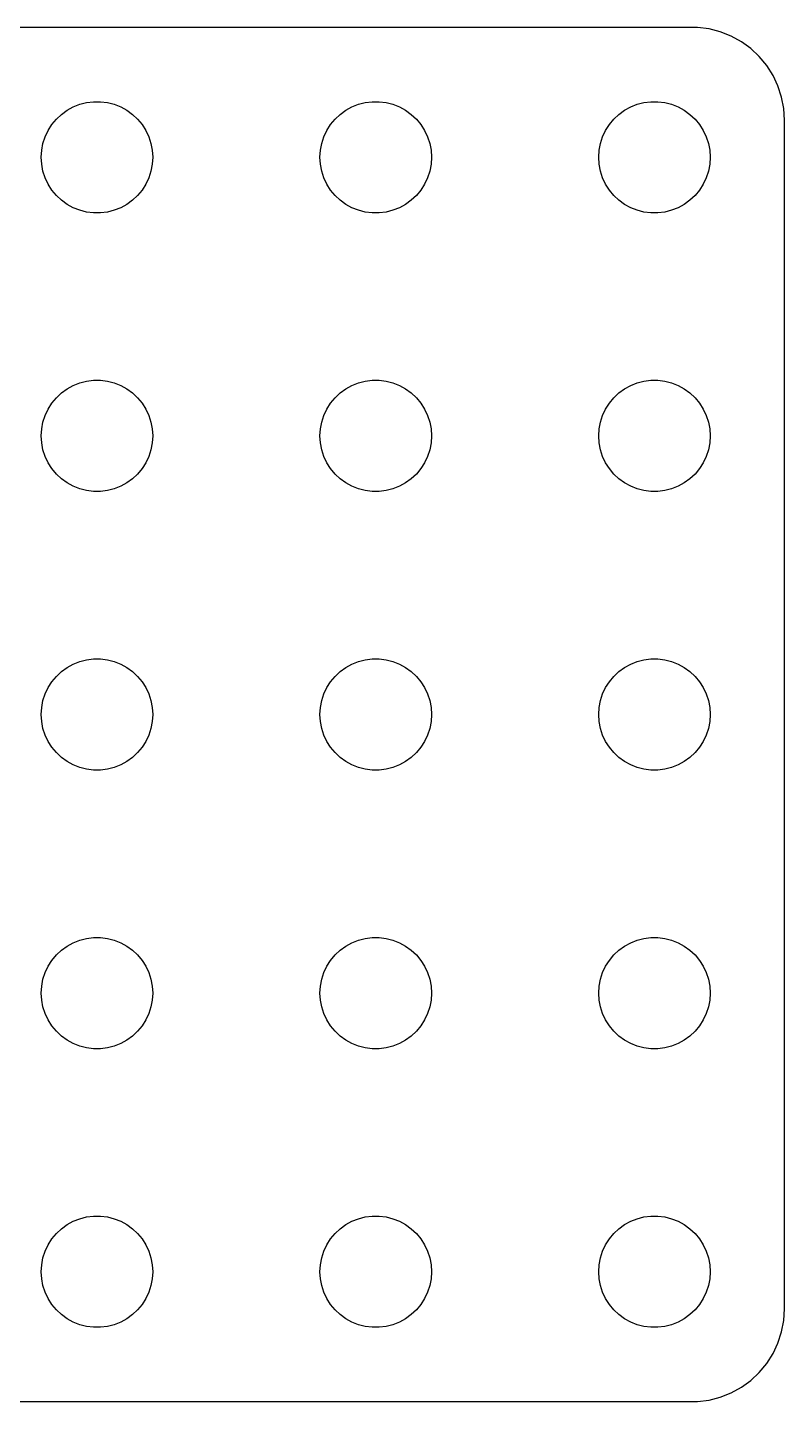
# Model space of a CAD drawing. Header units: metres. Extents: x -18 to 18, y 234 to 522.
# Drawn here: x -1.87 to 18.5, y 401.5 to 438.5 of the extents above; entities that cross this region are included whole.
import ezdxf

# ---------------------------------------------------------------- set-up
doc = ezdxf.new("R2010")
doc.units = ezdxf.units.M

msp = doc.modelspace()

# ---------------------------------------------------------------- linework, layer by layer
for p, q in [((16.157, 438.495), (-16.157, 438.495)), ((16.4684, 438.456), (16.157, 438.495)), ((16.7725, 438.378), (16.4684, 438.456)), ((17.0644, 438.262), (16.7725, 438.378)), ((17.3396, 438.111), (17.0644, 438.262)), ((17.5936, 437.926), (17.3396, 438.111)), ((17.8224, 437.711), (17.5936, 437.926)), ((18.0225, 437.469), (17.8224, 437.711)), ((18.1908, 437.204), (18.0225, 437.469)), ((18.3244, 436.92), (18.1908, 437.204)), ((18.4214, 436.622), (18.3244, 436.92)), ((-0.281067, 436.473), (-0.094177, 436.497)), ((-0.094177, 436.497), (0.094177, 436.497)), ((0.094177, 436.497), (0.281067, 436.473)), ((7.21892, 436.473), (7.40581, 436.497)), ((7.40581, 436.497), (7.59418, 436.497)), ((7.59418, 436.497), (7.78107, 436.473)), ((14.7189, 436.473), (14.9058, 436.497)), ((14.9058, 436.497), (15.0942, 436.497)), ((15.0942, 436.497), (15.2811, 436.473)), ((18.4803, 436.313), (18.4214, 436.622)), ((-1.09344, 436.027), (-0.956131, 436.156)), ((-0.956131, 436.156), (-0.803726, 436.266)), ((-0.803726, 436.266), (-0.638657, 436.357)), ((-0.638657, 436.357), (-0.463516, 436.427)), ((-0.463516, 436.427), (-0.281067, 436.473)), ((0.281067, 436.473), (0.463516, 436.427)), ((0.463516, 436.427), (0.638657, 436.357)), ((0.638657, 436.357), (0.803726, 436.266)), ((0.803726, 436.266), (0.956131, 436.156)), ((0.956131, 436.156), (1.09344, 436.027)), ((6.40654, 436.027), (6.54385, 436.156)), ((6.54385, 436.156), (6.69626, 436.266)), ((6.69626, 436.266), (6.86133, 436.357)), ((6.86133, 436.357), (7.03647, 436.427)), ((7.03647, 436.427), (7.21892, 436.473)), ((7.78107, 436.473), (7.96352, 436.427)), ((7.96352, 436.427), (8.13866, 436.357)), ((8.13866, 436.357), (8.30373, 436.266)), ((8.30373, 436.266), (8.45613, 436.156)), ((8.45613, 436.156), (8.59344, 436.027)), ((13.9065, 436.027), (14.0439, 436.156)), ((14.0439, 436.156), (14.1963, 436.266)), ((14.1963, 436.266), (14.3613, 436.357)), ((14.3613, 436.357), (14.5365, 436.427)), ((14.5365, 436.427), (14.7189, 436.473)), ((15.2811, 436.473), (15.4635, 436.427)), ((15.4635, 436.427), (15.6387, 436.357)), ((15.6387, 436.357), (15.8037, 436.266)), ((15.8037, 436.266), (15.9561, 436.156)), ((15.9561, 436.156), (16.0934, 436.027)), ((18.5, 436), (18.4803, 436.313)), ((-1.31445, 435.723), (-1.21352, 435.882)), ((-1.21352, 435.882), (-1.09344, 436.027)), ((1.09344, 436.027), (1.21352, 435.882)), ((1.21352, 435.882), (1.31445, 435.723)), ((6.18553, 435.723), (6.28647, 435.882)), ((6.28647, 435.882), (6.40654, 436.027)), ((8.59344, 436.027), (8.71352, 435.882)), ((8.71352, 435.882), (8.81445, 435.723)), ((13.6855, 435.723), (13.7865, 435.882)), ((13.7865, 435.882), (13.9065, 436.027)), ((16.0934, 436.027), (16.2135, 435.882)), ((16.2135, 435.882), (16.3145, 435.723)), ((18.5, 404), (18.5, 436)), ((-1.48816, 435.188), (-1.45287, 435.373)), ((-1.45287, 435.373), (-1.39465, 435.552)), ((-1.39465, 435.552), (-1.31445, 435.723)), ((1.31445, 435.723), (1.39465, 435.552)), ((1.39465, 435.552), (1.45287, 435.373)), ((1.45287, 435.373), (1.48816, 435.188)), ((6.01183, 435.188), (6.04712, 435.373)), ((6.04712, 435.373), (6.10533, 435.552)), ((6.10533, 435.552), (6.18553, 435.723)), ((8.81445, 435.723), (8.89465, 435.552)), ((8.89465, 435.552), (8.95287, 435.373)), ((8.95287, 435.373), (8.98816, 435.188)), ((13.5118, 435.188), (13.5471, 435.373)), ((13.5471, 435.373), (13.6053, 435.552)), ((13.6053, 435.552), (13.6855, 435.723)), ((16.3145, 435.723), (16.3947, 435.552)), ((16.3947, 435.552), (16.4529, 435.373)), ((16.4529, 435.373), (16.4882, 435.188)), ((-1.5, 435), (-1.48816, 435.188)), ((1.48816, 435.188), (1.5, 435)), ((6, 435), (6.01183, 435.188)), ((8.98816, 435.188), (9, 435)), ((13.5, 435), (13.5118, 435.188)), ((16.4882, 435.188), (16.5, 435)), ((-1.48816, 434.812), (-1.5, 435)), ((-1.45287, 434.627), (-1.48816, 434.812)), ((1.48816, 434.812), (1.45287, 434.627)), ((1.5, 435), (1.48816, 434.812)), ((6.01183, 434.812), (6, 435)), ((6.04712, 434.627), (6.01183, 434.812)), ((8.98816, 434.812), (8.95287, 434.627)), ((9, 435), (8.98816, 434.812)), ((13.5118, 434.812), (13.5, 435)), ((13.5471, 434.627), (13.5118, 434.812)), ((16.4882, 434.812), (16.4529, 434.627)), ((16.5, 435), (16.4882, 434.812)), ((-1.39465, 434.448), (-1.45287, 434.627)), ((-1.31445, 434.277), (-1.39465, 434.448)), ((-1.21352, 434.118), (-1.31445, 434.277)), ((1.31445, 434.277), (1.21352, 434.118)), ((1.39465, 434.448), (1.31445, 434.277)), ((1.45287, 434.627), (1.39465, 434.448)), ((6.10533, 434.448), (6.04712, 434.627)), ((6.18553, 434.277), (6.10533, 434.448)), ((6.28647, 434.118), (6.18553, 434.277)), ((8.81445, 434.277), (8.71352, 434.118)), ((8.89465, 434.448), (8.81445, 434.277)), ((8.95287, 434.627), (8.89465, 434.448)), ((13.6053, 434.448), (13.5471, 434.627)), ((13.6855, 434.277), (13.6053, 434.448)), ((13.7865, 434.118), (13.6855, 434.277)), ((16.3145, 434.277), (16.2135, 434.118)), ((16.3947, 434.448), (16.3145, 434.277)), ((16.4529, 434.627), (16.3947, 434.448)), ((-1.09344, 433.973), (-1.21352, 434.118)), ((-0.956131, 433.844), (-1.09344, 433.973)), ((1.09344, 433.973), (0.956131, 433.844)), ((1.21352, 434.118), (1.09344, 433.973)), ((6.40654, 433.973), (6.28647, 434.118)), ((6.54385, 433.844), (6.40654, 433.973)), ((8.59344, 433.973), (8.45613, 433.844)), ((8.71352, 434.118), (8.59344, 433.973)), ((13.9065, 433.973), (13.7865, 434.118)), ((14.0439, 433.844), (13.9065, 433.973)), ((16.0934, 433.973), (15.9561, 433.844)), ((16.2135, 434.118), (16.0934, 433.973)), ((-0.803726, 433.734), (-0.956131, 433.844)), ((-0.638657, 433.643), (-0.803726, 433.734)), ((-0.463516, 433.573), (-0.638657, 433.643)), ((-0.281067, 433.527), (-0.463516, 433.573)), ((-0.094177, 433.503), (-0.281067, 433.527)), ((0.281067, 433.527), (0.094177, 433.503)), ((0.463516, 433.573), (0.281067, 433.527)), ((0.638657, 433.643), (0.463516, 433.573)), ((0.803726, 433.734), (0.638657, 433.643)), ((0.956131, 433.844), (0.803726, 433.734)), ((6.69626, 433.734), (6.54385, 433.844)), ((6.86133, 433.643), (6.69626, 433.734)), ((7.03647, 433.573), (6.86133, 433.643)), ((7.21892, 433.527), (7.03647, 433.573)), ((7.40581, 433.503), (7.21892, 433.527)), ((7.78107, 433.527), (7.59418, 433.503)), ((7.96352, 433.573), (7.78107, 433.527)), ((8.13866, 433.643), (7.96352, 433.573)), ((8.30373, 433.734), (8.13866, 433.643)), ((8.45613, 433.844), (8.30373, 433.734)), ((14.1963, 433.734), (14.0439, 433.844)), ((14.3613, 433.643), (14.1963, 433.734)), ((14.5365, 433.573), (14.3613, 433.643)), ((14.7189, 433.527), (14.5365, 433.573)), ((14.9058, 433.503), (14.7189, 433.527)), ((15.2811, 433.527), (15.0942, 433.503)), ((15.4635, 433.573), (15.2811, 433.527)), ((15.6387, 433.643), (15.4635, 433.573)), ((15.8037, 433.734), (15.6387, 433.643)), ((15.9561, 433.844), (15.8037, 433.734)), ((0.094177, 433.503), (-0.094177, 433.503)), ((7.59418, 433.503), (7.40581, 433.503)), ((15.0942, 433.503), (14.9058, 433.503)), ((-0.956131, 428.656), (-0.803726, 428.766)), ((-0.803726, 428.766), (-0.638657, 428.857)), ((-0.638657, 428.857), (-0.463516, 428.927)), ((-0.463516, 428.927), (-0.281067, 428.973)), ((-0.281067, 428.973), (-0.094177, 428.997)), ((-0.094177, 428.997), (0.094177, 428.997)), ((0.094177, 428.997), (0.281067, 428.973)), ((0.281067, 428.973), (0.463516, 428.927)), ((0.463516, 428.927), (0.638657, 428.857)), ((0.638657, 428.857), (0.803726, 428.766)), ((0.803726, 428.766), (0.956131, 428.656)), ((6.54385, 428.656), (6.69626, 428.766)), ((6.69626, 428.766), (6.86133, 428.857)), ((6.86133, 428.857), (7.03647, 428.927)), ((7.03647, 428.927), (7.21892, 428.973)), ((7.21892, 428.973), (7.40581, 428.997)), ((7.40581, 428.997), (7.59418, 428.997)), ((7.59418, 428.997), (7.78107, 428.973)), ((7.78107, 428.973), (7.96352, 428.927)), ((7.96352, 428.927), (8.13866, 428.857)), ((8.13866, 428.857), (8.30373, 428.766)), ((8.30373, 428.766), (8.45613, 428.656)), ((14.0439, 428.656), (14.1963, 428.766)), ((14.1963, 428.766), (14.3613, 428.857)), ((14.3613, 428.857), (14.5365, 428.927)), ((14.5365, 428.927), (14.7189, 428.973)), ((14.7189, 428.973), (14.9058, 428.997)), ((14.9058, 428.997), (15.0942, 428.997)), ((15.0942, 428.997), (15.2811, 428.973)), ((15.2811, 428.973), (15.4635, 428.927)), ((15.4635, 428.927), (15.6387, 428.857)), ((15.6387, 428.857), (15.8037, 428.766)), ((15.8037, 428.766), (15.9561, 428.656)), ((-1.31445, 428.223), (-1.21352, 428.382)), ((-1.21352, 428.382), (-1.09344, 428.527)), ((-1.09344, 428.527), (-0.956131, 428.656)), ((0.956131, 428.656), (1.09344, 428.527)), ((1.09344, 428.527), (1.21352, 428.382)), ((1.21352, 428.382), (1.31445, 428.223)), ((6.18553, 428.223), (6.28647, 428.382)), ((6.28647, 428.382), (6.40654, 428.527)), ((6.40654, 428.527), (6.54385, 428.656)), ((8.45613, 428.656), (8.59344, 428.527)), ((8.59344, 428.527), (8.71352, 428.382)), ((8.71352, 428.382), (8.81445, 428.223)), ((13.6855, 428.223), (13.7865, 428.382)), ((13.7865, 428.382), (13.9065, 428.527)), ((13.9065, 428.527), (14.0439, 428.656)), ((15.9561, 428.656), (16.0934, 428.527)), ((16.0934, 428.527), (16.2135, 428.382)), ((16.2135, 428.382), (16.3145, 428.223)), ((-1.45287, 427.873), (-1.39465, 428.052)), ((-1.39465, 428.052), (-1.31445, 428.223)), ((1.31445, 428.223), (1.39465, 428.052)), ((1.39465, 428.052), (1.45287, 427.873)), ((6.04712, 427.873), (6.10533, 428.052)), ((6.10533, 428.052), (6.18553, 428.223)), ((8.81445, 428.223), (8.89465, 428.052)), ((8.89465, 428.052), (8.95287, 427.873)), ((13.5471, 427.873), (13.6053, 428.052)), ((13.6053, 428.052), (13.6855, 428.223)), ((16.3145, 428.223), (16.3947, 428.052)), ((16.3947, 428.052), (16.4529, 427.873)), ((-1.5, 427.5), (-1.48816, 427.688)), ((-1.48816, 427.688), (-1.45287, 427.873)), ((1.45287, 427.873), (1.48816, 427.688)), ((1.48816, 427.688), (1.5, 427.5)), ((6, 427.5), (6.01183, 427.688)), ((6.01183, 427.688), (6.04712, 427.873)), ((8.95287, 427.873), (8.98816, 427.688)), ((8.98816, 427.688), (9, 427.5)), ((13.5, 427.5), (13.5118, 427.688)), ((13.5118, 427.688), (13.5471, 427.873)), ((16.4529, 427.873), (16.4882, 427.688)), ((16.4882, 427.688), (16.5, 427.5)), ((-1.48816, 427.312), (-1.5, 427.5)), ((-1.45287, 427.127), (-1.48816, 427.312)), ((1.48816, 427.312), (1.45287, 427.127)), ((1.5, 427.5), (1.48816, 427.312)), ((6.01183, 427.312), (6, 427.5)), ((6.04712, 427.127), (6.01183, 427.312)), ((8.98816, 427.312), (8.95287, 427.127)), ((9, 427.5), (8.98816, 427.312)), ((13.5118, 427.312), (13.5, 427.5)), ((13.5471, 427.127), (13.5118, 427.312)), ((16.4882, 427.312), (16.4529, 427.127)), ((16.5, 427.5), (16.4882, 427.312)), ((-1.39465, 426.948), (-1.45287, 427.127)), ((-1.31445, 426.777), (-1.39465, 426.948)), ((1.39465, 426.948), (1.31445, 426.777)), ((1.45287, 427.127), (1.39465, 426.948)), ((6.10533, 426.948), (6.04712, 427.127)), ((6.18553, 426.777), (6.10533, 426.948)), ((8.89465, 426.948), (8.81445, 426.777)), ((8.95287, 427.127), (8.89465, 426.948)), ((13.6053, 426.948), (13.5471, 427.127)), ((13.6855, 426.777), (13.6053, 426.948)), ((16.3947, 426.948), (16.3145, 426.777)), ((16.4529, 427.127), (16.3947, 426.948)), ((-1.21352, 426.618), (-1.31445, 426.777)), ((-1.09344, 426.473), (-1.21352, 426.618)), ((1.21352, 426.618), (1.09344, 426.473)), ((1.31445, 426.777), (1.21352, 426.618)), ((6.28647, 426.618), (6.18553, 426.777)), ((6.40654, 426.473), (6.28647, 426.618)), ((8.71352, 426.618), (8.59344, 426.473)), ((8.81445, 426.777), (8.71352, 426.618)), ((13.7865, 426.618), (13.6855, 426.777)), ((13.9065, 426.473), (13.7865, 426.618)), ((16.2135, 426.618), (16.0934, 426.473)), ((16.3145, 426.777), (16.2135, 426.618)), ((-0.956131, 426.344), (-1.09344, 426.473)), ((-0.803726, 426.234), (-0.956131, 426.344)), ((-0.638657, 426.143), (-0.803726, 426.234)), ((-0.463516, 426.073), (-0.638657, 426.143)), ((0.638657, 426.143), (0.463516, 426.073)), ((0.803726, 426.234), (0.638657, 426.143)), ((0.956131, 426.344), (0.803726, 426.234)), ((1.09344, 426.473), (0.956131, 426.344)), ((6.54385, 426.344), (6.40654, 426.473)), ((6.69626, 426.234), (6.54385, 426.344)), ((6.86133, 426.143), (6.69626, 426.234)), ((7.03647, 426.073), (6.86133, 426.143)), ((8.13866, 426.143), (7.96352, 426.073)), ((8.30373, 426.234), (8.13866, 426.143)), ((8.45613, 426.344), (8.30373, 426.234)), ((8.59344, 426.473), (8.45613, 426.344)), ((14.0439, 426.344), (13.9065, 426.473)), ((14.1963, 426.234), (14.0439, 426.344)), ((14.3613, 426.143), (14.1963, 426.234)), ((14.5365, 426.073), (14.3613, 426.143)), ((15.6387, 426.143), (15.4635, 426.073)), ((15.8037, 426.234), (15.6387, 426.143)), ((15.9561, 426.344), (15.8037, 426.234)), ((16.0934, 426.473), (15.9561, 426.344)), ((-0.281067, 426.027), (-0.463516, 426.073)), ((-0.094177, 426.003), (-0.281067, 426.027)), ((0.094177, 426.003), (-0.094177, 426.003)), ((0.281067, 426.027), (0.094177, 426.003)), ((0.463516, 426.073), (0.281067, 426.027)), ((7.21892, 426.027), (7.03647, 426.073)), ((7.40581, 426.003), (7.21892, 426.027)), ((7.59418, 426.003), (7.40581, 426.003)), ((7.78107, 426.027), (7.59418, 426.003)), ((7.96352, 426.073), (7.78107, 426.027)), ((14.7189, 426.027), (14.5365, 426.073)), ((14.9058, 426.003), (14.7189, 426.027)), ((15.0942, 426.003), (14.9058, 426.003)), ((15.2811, 426.027), (15.0942, 426.003)), ((15.4635, 426.073), (15.2811, 426.027)), ((-0.803726, 421.266), (-0.638657, 421.357)), ((-0.638657, 421.357), (-0.463516, 421.427)), ((-0.463516, 421.427), (-0.281067, 421.473)), ((-0.281067, 421.473), (-0.094177, 421.497)), ((-0.094177, 421.497), (0.094177, 421.497)), ((0.094177, 421.497), (0.281067, 421.473)), ((0.281067, 421.473), (0.463516, 421.427)), ((0.463516, 421.427), (0.638657, 421.357)), ((0.638657, 421.357), (0.803726, 421.266)), ((6.69626, 421.266), (6.86133, 421.357)), ((6.86133, 421.357), (7.03647, 421.427)), ((7.03647, 421.427), (7.21892, 421.473)), ((7.21892, 421.473), (7.40581, 421.497)), ((7.40581, 421.497), (7.59418, 421.497)), ((7.59418, 421.497), (7.78107, 421.473)), ((7.78107, 421.473), (7.96352, 421.427)), ((7.96352, 421.427), (8.13866, 421.357)), ((8.13866, 421.357), (8.30373, 421.266)), ((14.1963, 421.266), (14.3613, 421.357)), ((14.3613, 421.357), (14.5365, 421.427)), ((14.5365, 421.427), (14.7189, 421.473)), ((14.7189, 421.473), (14.9058, 421.497)), ((14.9058, 421.497), (15.0942, 421.497)), ((15.0942, 421.497), (15.2811, 421.473)), ((15.2811, 421.473), (15.4635, 421.427)), ((15.4635, 421.427), (15.6387, 421.357)), ((15.6387, 421.357), (15.8037, 421.266)), ((-1.21352, 420.882), (-1.09344, 421.027)), ((-1.09344, 421.027), (-0.956131, 421.156)), ((-0.956131, 421.156), (-0.803726, 421.266)), ((0.803726, 421.266), (0.956131, 421.156)), ((0.956131, 421.156), (1.09344, 421.027)), ((1.09344, 421.027), (1.21352, 420.882)), ((6.28647, 420.882), (6.40654, 421.027)), ((6.40654, 421.027), (6.54385, 421.156)), ((6.54385, 421.156), (6.69626, 421.266)), ((8.30373, 421.266), (8.45613, 421.156)), ((8.45613, 421.156), (8.59344, 421.027)), ((8.59344, 421.027), (8.71352, 420.882)), ((13.7865, 420.882), (13.9065, 421.027)), ((13.9065, 421.027), (14.0439, 421.156)), ((14.0439, 421.156), (14.1963, 421.266)), ((15.8037, 421.266), (15.9561, 421.156)), ((15.9561, 421.156), (16.0934, 421.027)), ((16.0934, 421.027), (16.2135, 420.882)), ((-1.39465, 420.552), (-1.31445, 420.723)), ((-1.31445, 420.723), (-1.21352, 420.882)), ((1.21352, 420.882), (1.31445, 420.723)), ((1.31445, 420.723), (1.39465, 420.552)), ((6.10533, 420.552), (6.18553, 420.723)), ((6.18553, 420.723), (6.28647, 420.882)), ((8.71352, 420.882), (8.81445, 420.723)), ((8.81445, 420.723), (8.89465, 420.552)), ((13.6053, 420.552), (13.6855, 420.723)), ((13.6855, 420.723), (13.7865, 420.882)), ((16.2135, 420.882), (16.3145, 420.723)), ((16.3145, 420.723), (16.3947, 420.552)), ((-1.48816, 420.188), (-1.45287, 420.373)), ((-1.45287, 420.373), (-1.39465, 420.552)), ((1.39465, 420.552), (1.45287, 420.373)), ((1.45287, 420.373), (1.48816, 420.188)), ((6.01183, 420.188), (6.04712, 420.373)), ((6.04712, 420.373), (6.10533, 420.552)), ((8.89465, 420.552), (8.95287, 420.373)), ((8.95287, 420.373), (8.98816, 420.188)), ((13.5118, 420.188), (13.5471, 420.373)), ((13.5471, 420.373), (13.6053, 420.552)), ((16.3947, 420.552), (16.4529, 420.373)), ((16.4529, 420.373), (16.4882, 420.188)), ((-1.5, 420), (-1.48816, 420.188)), ((-1.48816, 419.812), (-1.5, 420)), ((1.48816, 420.188), (1.5, 420)), ((1.5, 420), (1.48816, 419.812)), ((6, 420), (6.01183, 420.188)), ((6.01183, 419.812), (6, 420)), ((8.98816, 420.188), (9, 420)), ((9, 420), (8.98816, 419.812)), ((13.5, 420), (13.5118, 420.188)), ((13.5118, 419.812), (13.5, 420)), ((16.4882, 420.188), (16.5, 420)), ((16.5, 420), (16.4882, 419.812)), ((-1.45287, 419.627), (-1.48816, 419.812)), ((-1.39465, 419.448), (-1.45287, 419.627)), ((1.45287, 419.627), (1.39465, 419.448)), ((1.48816, 419.812), (1.45287, 419.627)), ((6.04712, 419.627), (6.01183, 419.812)), ((6.10533, 419.448), (6.04712, 419.627)), ((8.95287, 419.627), (8.89465, 419.448)), ((8.98816, 419.812), (8.95287, 419.627)), ((13.5471, 419.627), (13.5118, 419.812)), ((13.6053, 419.448), (13.5471, 419.627)), ((16.4529, 419.627), (16.3947, 419.448)), ((16.4882, 419.812), (16.4529, 419.627)), ((-1.31445, 419.277), (-1.39465, 419.448)), ((-1.21352, 419.118), (-1.31445, 419.277)), ((-1.09344, 418.973), (-1.21352, 419.118)), ((1.21352, 419.118), (1.09344, 418.973)), ((1.31445, 419.277), (1.21352, 419.118)), ((1.39465, 419.448), (1.31445, 419.277)), ((6.18553, 419.277), (6.10533, 419.448)), ((6.28647, 419.118), (6.18553, 419.277)), ((6.40654, 418.973), (6.28647, 419.118)), ((8.71352, 419.118), (8.59344, 418.973)), ((8.81445, 419.277), (8.71352, 419.118)), ((8.89465, 419.448), (8.81445, 419.277)), ((13.6855, 419.277), (13.6053, 419.448)), ((13.7865, 419.118), (13.6855, 419.277)), ((13.9065, 418.973), (13.7865, 419.118)), ((16.2135, 419.118), (16.0934, 418.973)), ((16.3145, 419.277), (16.2135, 419.118)), ((16.3947, 419.448), (16.3145, 419.277)), ((-0.956131, 418.844), (-1.09344, 418.973)), ((-0.803726, 418.734), (-0.956131, 418.844)), ((-0.638657, 418.643), (-0.803726, 418.734)), ((0.803726, 418.734), (0.638657, 418.643)), ((0.956131, 418.844), (0.803726, 418.734)), ((1.09344, 418.973), (0.956131, 418.844)), ((6.54385, 418.844), (6.40654, 418.973)), ((6.69626, 418.734), (6.54385, 418.844)), ((6.86133, 418.643), (6.69626, 418.734)), ((8.30373, 418.734), (8.13866, 418.643)), ((8.45613, 418.844), (8.30373, 418.734)), ((8.59344, 418.973), (8.45613, 418.844)), ((14.0439, 418.844), (13.9065, 418.973)), ((14.1963, 418.734), (14.0439, 418.844)), ((14.3613, 418.643), (14.1963, 418.734)), ((15.8037, 418.734), (15.6387, 418.643)), ((15.9561, 418.844), (15.8037, 418.734)), ((16.0934, 418.973), (15.9561, 418.844)), ((-0.463516, 418.573), (-0.638657, 418.643)), ((-0.281067, 418.527), (-0.463516, 418.573)), ((-0.094177, 418.503), (-0.281067, 418.527)), ((0.094177, 418.503), (-0.094177, 418.503)), ((0.281067, 418.527), (0.094177, 418.503)), ((0.463516, 418.573), (0.281067, 418.527)), ((0.638657, 418.643), (0.463516, 418.573)), ((7.03647, 418.573), (6.86133, 418.643)), ((7.21892, 418.527), (7.03647, 418.573)), ((7.40581, 418.503), (7.21892, 418.527)), ((7.59418, 418.503), (7.40581, 418.503)), ((7.78107, 418.527), (7.59418, 418.503)), ((7.96352, 418.573), (7.78107, 418.527)), ((8.13866, 418.643), (7.96352, 418.573)), ((14.5365, 418.573), (14.3613, 418.643)), ((14.7189, 418.527), (14.5365, 418.573)), ((14.9058, 418.503), (14.7189, 418.527)), ((15.0942, 418.503), (14.9058, 418.503)), ((15.2811, 418.527), (15.0942, 418.503)), ((15.4635, 418.573), (15.2811, 418.527)), ((15.6387, 418.643), (15.4635, 418.573)), ((-0.638657, 413.857), (-0.463516, 413.927)), ((-0.463516, 413.927), (-0.281067, 413.973)), ((-0.281067, 413.973), (-0.094177, 413.997)), ((-0.094177, 413.997), (0.094177, 413.997)), ((0.094177, 413.997), (0.281067, 413.973)), ((0.281067, 413.973), (0.463516, 413.927)), ((0.463516, 413.927), (0.638657, 413.857)), ((6.86133, 413.857), (7.03647, 413.927)), ((7.03647, 413.927), (7.21892, 413.973)), ((7.21892, 413.973), (7.40581, 413.997)), ((7.40581, 413.997), (7.59418, 413.997)), ((7.59418, 413.997), (7.78107, 413.973)), ((7.78107, 413.973), (7.96352, 413.927)), ((7.96352, 413.927), (8.13866, 413.857)), ((14.3613, 413.857), (14.5365, 413.927)), ((14.5365, 413.927), (14.7189, 413.973)), ((14.7189, 413.973), (14.9058, 413.997)), ((14.9058, 413.997), (15.0942, 413.997)), ((15.0942, 413.997), (15.2811, 413.973)), ((15.2811, 413.973), (15.4635, 413.927)), ((15.4635, 413.927), (15.6387, 413.857)), ((-1.09344, 413.527), (-0.956131, 413.656)), ((-0.956131, 413.656), (-0.803726, 413.766)), ((-0.803726, 413.766), (-0.638657, 413.857)), ((0.638657, 413.857), (0.803726, 413.766)), ((0.803726, 413.766), (0.956131, 413.656)), ((0.956131, 413.656), (1.09344, 413.527)), ((6.40654, 413.527), (6.54385, 413.656)), ((6.54385, 413.656), (6.69626, 413.766)), ((6.69626, 413.766), (6.86133, 413.857)), ((8.13866, 413.857), (8.30373, 413.766)), ((8.30373, 413.766), (8.45613, 413.656)), ((8.45613, 413.656), (8.59344, 413.527)), ((13.9065, 413.527), (14.0439, 413.656)), ((14.0439, 413.656), (14.1963, 413.766)), ((14.1963, 413.766), (14.3613, 413.857)), ((15.6387, 413.857), (15.8037, 413.766)), ((15.8037, 413.766), (15.9561, 413.656)), ((15.9561, 413.656), (16.0934, 413.527)), ((-1.39465, 413.052), (-1.31445, 413.223)), ((-1.31445, 413.223), (-1.21352, 413.382)), ((-1.21352, 413.382), (-1.09344, 413.527)), ((1.09344, 413.527), (1.21352, 413.382)), ((1.21352, 413.382), (1.31445, 413.223)), ((1.31445, 413.223), (1.39465, 413.052)), ((6.10533, 413.052), (6.18553, 413.223)), ((6.18553, 413.223), (6.28647, 413.382)), ((6.28647, 413.382), (6.40654, 413.527)), ((8.59344, 413.527), (8.71352, 413.382)), ((8.71352, 413.382), (8.81445, 413.223)), ((8.81445, 413.223), (8.89465, 413.052)), ((13.6053, 413.052), (13.6855, 413.223)), ((13.6855, 413.223), (13.7865, 413.382)), ((13.7865, 413.382), (13.9065, 413.527)), ((16.0934, 413.527), (16.2135, 413.382)), ((16.2135, 413.382), (16.3145, 413.223)), ((16.3145, 413.223), (16.3947, 413.052)), ((-1.48816, 412.688), (-1.45287, 412.873)), ((-1.45287, 412.873), (-1.39465, 413.052)), ((1.39465, 413.052), (1.45287, 412.873)), ((1.45287, 412.873), (1.48816, 412.688)), ((6.01183, 412.688), (6.04712, 412.873)), ((6.04712, 412.873), (6.10533, 413.052)), ((8.89465, 413.052), (8.95287, 412.873)), ((8.95287, 412.873), (8.98816, 412.688)), ((13.5118, 412.688), (13.5471, 412.873)), ((13.5471, 412.873), (13.6053, 413.052)), ((16.3947, 413.052), (16.4529, 412.873)), ((16.4529, 412.873), (16.4882, 412.688)), ((-1.5, 412.5), (-1.48816, 412.688)), ((-1.48816, 412.312), (-1.5, 412.5)), ((1.48816, 412.688), (1.5, 412.5)), ((1.5, 412.5), (1.48816, 412.312)), ((6, 412.5), (6.01183, 412.688)), ((6.01183, 412.312), (6, 412.5)), ((8.98816, 412.688), (9, 412.5)), ((9, 412.5), (8.98816, 412.312)), ((13.5, 412.5), (13.5118, 412.688)), ((13.5118, 412.312), (13.5, 412.5)), ((16.4882, 412.688), (16.5, 412.5)), ((16.5, 412.5), (16.4882, 412.312)), ((-1.45287, 412.127), (-1.48816, 412.312)), ((-1.39465, 411.948), (-1.45287, 412.127)), ((1.45287, 412.127), (1.39465, 411.948)), ((1.48816, 412.312), (1.45287, 412.127)), ((6.04712, 412.127), (6.01183, 412.312)), ((6.10533, 411.948), (6.04712, 412.127)), ((8.95287, 412.127), (8.89465, 411.948)), ((8.98816, 412.312), (8.95287, 412.127)), ((13.5471, 412.127), (13.5118, 412.312)), ((13.6053, 411.948), (13.5471, 412.127)), ((16.4529, 412.127), (16.3947, 411.948)), ((16.4882, 412.312), (16.4529, 412.127)), ((-1.31445, 411.777), (-1.39465, 411.948)), ((-1.21352, 411.618), (-1.31445, 411.777)), ((1.31445, 411.777), (1.21352, 411.618)), ((1.39465, 411.948), (1.31445, 411.777)), ((6.18553, 411.777), (6.10533, 411.948)), ((6.28647, 411.618), (6.18553, 411.777)), ((8.81445, 411.777), (8.71352, 411.618)), ((8.89465, 411.948), (8.81445, 411.777)), ((13.6855, 411.777), (13.6053, 411.948)), ((13.7865, 411.618), (13.6855, 411.777)), ((16.3145, 411.777), (16.2135, 411.618)), ((16.3947, 411.948), (16.3145, 411.777)), ((-1.09344, 411.473), (-1.21352, 411.618)), ((-0.956131, 411.344), (-1.09344, 411.473)), ((-0.803726, 411.234), (-0.956131, 411.344)), ((0.956131, 411.344), (0.803726, 411.234)), ((1.09344, 411.473), (0.956131, 411.344)), ((1.21352, 411.618), (1.09344, 411.473)), ((6.40654, 411.473), (6.28647, 411.618)), ((6.54385, 411.344), (6.40654, 411.473)), ((6.69626, 411.234), (6.54385, 411.344)), ((8.45613, 411.344), (8.30373, 411.234)), ((8.59344, 411.473), (8.45613, 411.344)), ((8.71352, 411.618), (8.59344, 411.473)), ((13.9065, 411.473), (13.7865, 411.618)), ((14.0439, 411.344), (13.9065, 411.473)), ((14.1963, 411.234), (14.0439, 411.344)), ((15.9561, 411.344), (15.8037, 411.234)), ((16.0934, 411.473), (15.9561, 411.344)), ((16.2135, 411.618), (16.0934, 411.473)), ((-0.638657, 411.143), (-0.803726, 411.234)), ((-0.463516, 411.073), (-0.638657, 411.143)), ((-0.281067, 411.027), (-0.463516, 411.073)), ((-0.094177, 411.003), (-0.281067, 411.027)), ((0.094177, 411.003), (-0.094177, 411.003)), ((0.281067, 411.027), (0.094177, 411.003)), ((0.463516, 411.073), (0.281067, 411.027)), ((0.638657, 411.143), (0.463516, 411.073)), ((0.803726, 411.234), (0.638657, 411.143)), ((6.86133, 411.143), (6.69626, 411.234)), ((7.03647, 411.073), (6.86133, 411.143)), ((7.21892, 411.027), (7.03647, 411.073)), ((7.40581, 411.003), (7.21892, 411.027)), ((7.59418, 411.003), (7.40581, 411.003)), ((7.78107, 411.027), (7.59418, 411.003)), ((7.96352, 411.073), (7.78107, 411.027)), ((8.13866, 411.143), (7.96352, 411.073)), ((8.30373, 411.234), (8.13866, 411.143)), ((14.3613, 411.143), (14.1963, 411.234)), ((14.5365, 411.073), (14.3613, 411.143)), ((14.7189, 411.027), (14.5365, 411.073)), ((14.9058, 411.003), (14.7189, 411.027)), ((15.0942, 411.003), (14.9058, 411.003)), ((15.2811, 411.027), (15.0942, 411.003)), ((15.4635, 411.073), (15.2811, 411.027)), ((15.6387, 411.143), (15.4635, 411.073)), ((15.8037, 411.234), (15.6387, 411.143)), ((-1.09344, 406.027), (-0.956131, 406.156)), ((-0.956131, 406.156), (-0.803726, 406.266)), ((-0.803726, 406.266), (-0.638657, 406.357)), ((-0.638657, 406.357), (-0.463516, 406.427)), ((-0.463516, 406.427), (-0.281067, 406.473)), ((-0.281067, 406.473), (-0.094177, 406.497)), ((-0.094177, 406.497), (0.094177, 406.497)), ((0.094177, 406.497), (0.281067, 406.473)), ((0.281067, 406.473), (0.463516, 406.427)), ((0.463516, 406.427), (0.638657, 406.357)), ((0.638657, 406.357), (0.803726, 406.266)), ((0.803726, 406.266), (0.956131, 406.156)), ((0.956131, 406.156), (1.09344, 406.027)), ((6.40654, 406.027), (6.54385, 406.156)), ((6.54385, 406.156), (6.69626, 406.266)), ((6.69626, 406.266), (6.86133, 406.357)), ((6.86133, 406.357), (7.03647, 406.427)), ((7.03647, 406.427), (7.21892, 406.473)), ((7.21892, 406.473), (7.40581, 406.497)), ((7.40581, 406.497), (7.59418, 406.497)), ((7.59418, 406.497), (7.78107, 406.473)), ((7.78107, 406.473), (7.96352, 406.427)), ((7.96352, 406.427), (8.13866, 406.357)), ((8.13866, 406.357), (8.30373, 406.266)), ((8.30373, 406.266), (8.45613, 406.156)), ((8.45613, 406.156), (8.59344, 406.027)), ((13.9065, 406.027), (14.0439, 406.156)), ((14.0439, 406.156), (14.1963, 406.266)), ((14.1963, 406.266), (14.3613, 406.357)), ((14.3613, 406.357), (14.5365, 406.427)), ((14.5365, 406.427), (14.7189, 406.473)), ((14.7189, 406.473), (14.9058, 406.497)), ((14.9058, 406.497), (15.0942, 406.497)), ((15.0942, 406.497), (15.2811, 406.473)), ((15.2811, 406.473), (15.4635, 406.427)), ((15.4635, 406.427), (15.6387, 406.357)), ((15.6387, 406.357), (15.8037, 406.266)), ((15.8037, 406.266), (15.9561, 406.156)), ((15.9561, 406.156), (16.0934, 406.027)), ((-1.31445, 405.723), (-1.21352, 405.882)), ((-1.21352, 405.882), (-1.09344, 406.027)), ((1.09344, 406.027), (1.21352, 405.882)), ((1.21352, 405.882), (1.31445, 405.723)), ((6.18553, 405.723), (6.28647, 405.882)), ((6.28647, 405.882), (6.40654, 406.027)), ((8.59344, 406.027), (8.71352, 405.882)), ((8.71352, 405.882), (8.81445, 405.723)), ((13.6855, 405.723), (13.7865, 405.882)), ((13.7865, 405.882), (13.9065, 406.027)), ((16.0934, 406.027), (16.2135, 405.882)), ((16.2135, 405.882), (16.3145, 405.723)), ((-1.45287, 405.373), (-1.39465, 405.552)), ((-1.39465, 405.552), (-1.31445, 405.723)), ((1.31445, 405.723), (1.39465, 405.552)), ((1.39465, 405.552), (1.45287, 405.373)), ((6.04712, 405.373), (6.10533, 405.552)), ((6.10533, 405.552), (6.18553, 405.723)), ((8.81445, 405.723), (8.89465, 405.552)), ((8.89465, 405.552), (8.95287, 405.373)), ((13.5471, 405.373), (13.6053, 405.552)), ((13.6053, 405.552), (13.6855, 405.723)), ((16.3145, 405.723), (16.3947, 405.552)), ((16.3947, 405.552), (16.4529, 405.373)), ((-1.5, 405), (-1.48816, 405.188)), ((-1.48816, 405.188), (-1.45287, 405.373)), ((1.45287, 405.373), (1.48816, 405.188)), ((1.48816, 405.188), (1.5, 405)), ((6, 405), (6.01183, 405.188)), ((6.01183, 405.188), (6.04712, 405.373)), ((8.95287, 405.373), (8.98816, 405.188)), ((8.98816, 405.188), (9, 405)), ((13.5, 405), (13.5118, 405.188)), ((13.5118, 405.188), (13.5471, 405.373)), ((16.4529, 405.373), (16.4882, 405.188)), ((16.4882, 405.188), (16.5, 405)), ((-1.48816, 404.812), (-1.5, 405)), ((-1.45287, 404.627), (-1.48816, 404.812)), ((1.48816, 404.812), (1.45287, 404.627)), ((1.5, 405), (1.48816, 404.812)), ((6.01183, 404.812), (6, 405)), ((6.04712, 404.627), (6.01183, 404.812)), ((8.98816, 404.812), (8.95287, 404.627)), ((9, 405), (8.98816, 404.812)), ((13.5118, 404.812), (13.5, 405)), ((13.5471, 404.627), (13.5118, 404.812)), ((16.4882, 404.812), (16.4529, 404.627)), ((16.5, 405), (16.4882, 404.812)), ((-1.39465, 404.448), (-1.45287, 404.627)), ((-1.31445, 404.277), (-1.39465, 404.448)), ((1.39465, 404.448), (1.31445, 404.277)), ((1.45287, 404.627), (1.39465, 404.448)), ((6.10533, 404.448), (6.04712, 404.627)), ((6.18553, 404.277), (6.10533, 404.448)), ((8.89465, 404.448), (8.81445, 404.277)), ((8.95287, 404.627), (8.89465, 404.448)), ((13.6053, 404.448), (13.5471, 404.627)), ((13.6855, 404.277), (13.6053, 404.448)), ((16.3947, 404.448), (16.3145, 404.277)), ((16.4529, 404.627), (16.3947, 404.448)), ((-1.21352, 404.118), (-1.31445, 404.277)), ((-1.09344, 403.973), (-1.21352, 404.118)), ((-0.956131, 403.844), (-1.09344, 403.973)), ((1.09344, 403.973), (0.956131, 403.844)), ((1.21352, 404.118), (1.09344, 403.973)), ((1.31445, 404.277), (1.21352, 404.118)), ((6.28647, 404.118), (6.18553, 404.277)), ((6.40654, 403.973), (6.28647, 404.118)), ((6.54385, 403.844), (6.40654, 403.973)), ((8.59344, 403.973), (8.45613, 403.844)), ((8.71352, 404.118), (8.59344, 403.973)), ((8.81445, 404.277), (8.71352, 404.118)), ((13.7865, 404.118), (13.6855, 404.277)), ((13.9065, 403.973), (13.7865, 404.118)), ((14.0439, 403.844), (13.9065, 403.973)), ((16.0934, 403.973), (15.9561, 403.844)), ((16.2135, 404.118), (16.0934, 403.973)), ((16.3145, 404.277), (16.2135, 404.118)), ((18.4803, 403.687), (18.5, 404)), ((-0.803726, 403.734), (-0.956131, 403.844)), ((-0.638657, 403.643), (-0.803726, 403.734)), ((-0.463516, 403.573), (-0.638657, 403.643)), ((-0.281067, 403.527), (-0.463516, 403.573)), ((0.463516, 403.573), (0.281067, 403.527)), ((0.638657, 403.643), (0.463516, 403.573)), ((0.803726, 403.734), (0.638657, 403.643)), ((0.956131, 403.844), (0.803726, 403.734)), ((6.69626, 403.734), (6.54385, 403.844)), ((6.86133, 403.643), (6.69626, 403.734)), ((7.03647, 403.573), (6.86133, 403.643)), ((7.21892, 403.527), (7.03647, 403.573)), ((7.96352, 403.573), (7.78107, 403.527)), ((8.13866, 403.643), (7.96352, 403.573)), ((8.30373, 403.734), (8.13866, 403.643)), ((8.45613, 403.844), (8.30373, 403.734)), ((14.1963, 403.734), (14.0439, 403.844)), ((14.3613, 403.643), (14.1963, 403.734)), ((14.5365, 403.573), (14.3613, 403.643)), ((14.7189, 403.527), (14.5365, 403.573)), ((15.4635, 403.573), (15.2811, 403.527)), ((15.6387, 403.643), (15.4635, 403.573)), ((15.8037, 403.734), (15.6387, 403.643)), ((15.9561, 403.844), (15.8037, 403.734)), ((18.4214, 403.378), (18.4803, 403.687)), ((-0.094177, 403.503), (-0.281067, 403.527)), ((0.094177, 403.503), (-0.094177, 403.503)), ((0.281067, 403.527), (0.094177, 403.503)), ((7.40581, 403.503), (7.21892, 403.527)), ((7.59418, 403.503), (7.40581, 403.503)), ((7.78107, 403.527), (7.59418, 403.503)), ((14.9058, 403.503), (14.7189, 403.527)), ((15.0942, 403.503), (14.9058, 403.503)), ((15.2811, 403.527), (15.0942, 403.503)), ((18.3244, 403.08), (18.4214, 403.378)), ((18.1908, 402.796), (18.3244, 403.08)), ((17.8224, 402.289), (18.0225, 402.531)), ((18.0225, 402.531), (18.1908, 402.796)), ((17.5936, 402.074), (17.8224, 402.289)), ((16.7725, 401.622), (17.0644, 401.738)), ((17.0644, 401.738), (17.3396, 401.889)), ((17.3396, 401.889), (17.5936, 402.074)), ((-16.157, 401.505), (16.157, 401.505)), ((16.157, 401.505), (16.4684, 401.544)), ((16.4684, 401.544), (16.7725, 401.622))]:
    msp.add_line(p, q)

doc.saveas('drawing.dxf')
